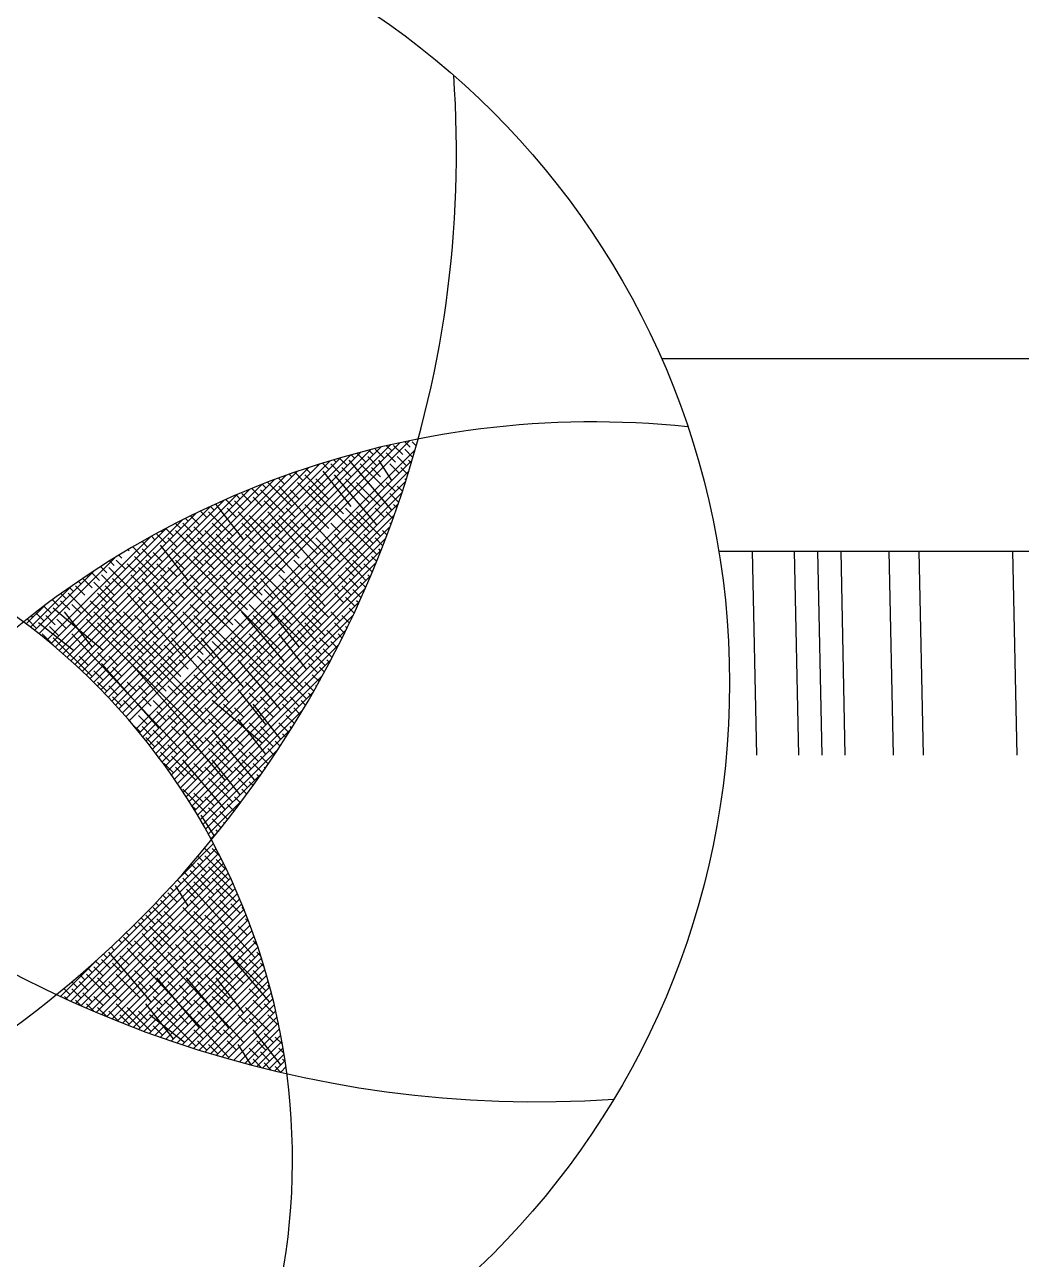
# Model space of a CAD drawing. Header units: inches. Extents: x 8.3 to 50.8, y 10.9 to 35.7.
# Drawn here: x 25.2786 to 25.6437, y 27.8294 to 28.282 of the extents above; entities that cross this region are included whole.
import ezdxf

# ---------------------------------------------------------------- set-up
doc = ezdxf.new("R2010")
doc.units = ezdxf.units.IN
doc.header["$MEASUREMENT"] = 0
for name, color, linetype in [('02', 2, 'Continuous'), ('1', 1, 'Continuous'), ('8', 8, 'Continuous')]:
    doc.layers.add(name, color=color, linetype=linetype)

msp = doc.modelspace()

# ---------------------------------------------------------------- hatches: boundary and pattern name
at = {"layer": '8'}
h = msp.add_hatch(dxfattribs=at)
h.set_pattern_fill('AR-CONC', color=256, scale=0.0345000000000164, style=0)
h.set_pattern_definition([(130, (395.8990159691229, -10.88886848047214), (-0.2474547629973774, -0.0216494865690056), [0.0258750000000123, -0.2846250000001351]), (184.9999999999999, (395.8990159691229, -10.88886848047214), (0.0478692100965077, 0.2595062861266272), [0.0207000000000098, -0.2277000000001081]), (79.5486, (395.8783947394613, -10.89067260278053), (-0.1995857366914322, 0.2378566420111418), [0.02199036555001034, -0.2418940286401141]), (133.8158, (395.8990159691229, -10.819868480469), (-0.368198161776022, -0.0571040599435383), [0.0388125000000184, -0.4269375000002026]), (83.3644, (395.8683327920652, -10.82462717138942), (-0.3224586334144557, 0.3360706654608119), [0.03298554936001546, -0.3628409850001706]), (188.8157999999999, (395.8990159691229, -10.819868480469), (-0.3224583710712544, 0.3360709173193964), [0.0310500000000147, -0.3415500000001614]), (159, (395.8645159690558, -10.83711848047342), (-0.205932932980967, -0.1389035172796078), [0.0258750000000123, -0.2846250000001351]), (214, (395.8645159690558, -10.83711848047342), (-0.08394378951298552, 0.250176765541283), [0.02070000000000974, -0.2277000000001074]), (108.5485999999999, (395.8473548986867, -10.84869378454705), (-0.2898768068607516, 0.1112730213649864), [0.0219903655500104, -0.2418940286401145]), (142.5, (395.8990159691229, -10.88886848047214), (-0.0041951500844673, 0.1148483795718569), [0, -0.2249400000001067, 0, -0.2311500000001097, 0, -0.2285625000001085]), (172.5, (395.8990159691229, -10.88886848047214), (-0.0907589904175844, 0.1360720405994788), [0, -0.1317900000000625, 0, -0.2197650000001043, 0, -0.0871125000000414]), (212.5, (395.975950969142, -10.88886848047214), (-0.1841687404795685, -0.0077814307483647), [0, -0.0862500000000408, 0, -0.2691000000001271, 0, -0.3570750000001688]), (222.4999999999999, (396.0104509689763, -10.88886848047214), (-0.2011992284232187, 0.03453621890466601), [0, -0.1121250000000532, 0, -0.1787100000000848, 0, -0.2535750000001204])])
h.paths.add_polyline_path([(26.47329044574045, 31.19279100297472, 0.4142135623730942), (26.38158809299686, 31.28449335571831), (25.99823858285428, 31.28449335571831, 0.4142135623730942), (25.90653623011068, 31.19279100297472), (25.90653623011068, 30.80505239798849, 0.4142135623730942), (25.99823858285428, 30.71335004525945), (26.38158809299686, 30.71335004525945, 0.4142135623730951), (26.47329044574045, 30.80505239798849)])
h.paths.add_polyline_path([(25.57109791272425, 30.38403134185982, 0.4142135623730942), (25.47939555998065, 30.47573369458887), (25.09165695495077, 30.47573369458887, 0.4142135623730942), (24.99995460220718, 30.38403134185982), (24.99995460220718, 30.00068183184821, 0.4142135623730943), (25.09165695495077, 29.90897947911917), (25.47939555998065, 29.90897947911917, 0.4142135623730951), (25.57109791272425, 30.00068183184821)])
h.paths.add_polyline_path([(25.47939555998065, 29.27006362912407, 0.4142135623730955), (25.57109791272425, 29.36176598185311), (25.57109791272425, 29.74511549185017, 0.4142135623730951), (25.47939555998065, 29.83681784459377), (25.09165695495077, 29.83681784459377, 0.4142135623730951), (24.99995460220718, 29.74511549185017), (24.99995460220718, 29.36176598185311, 0.4142135623730951), (25.09165695495077, 29.27006362912407)])
h.paths.add_polyline_path([(25.47939555998065, 28.63114777911441, 0.4142135623730946), (25.57109791272425, 28.72285013185801), (25.57109791272425, 29.10619964185507, 0.4142135623730951), (25.47939555998065, 29.19790199458411), (25.09165695495077, 29.19790199458411, 0.4142135623730951), (24.99995460220718, 29.10619964185507), (24.99995460220718, 28.72285013185801, 0.4142135623730951), (25.09165695495077, 28.63114777911441)])
h.paths.add_polyline_path([(26.38158809299686, 27.75821929797284, 0.4142135623730951), (26.47329044574045, 27.84992165070189), (26.47329044574045, 28.23766025568811, 0.4142135623730951), (26.38158809299686, 28.32936260843171), (25.99823858285428, 28.32936260843171, 0.4142135623730951), (25.90653623011068, 28.23766025568811), (25.90653623011068, 27.84992165070189, 0.4142135623730951), (25.99823858285428, 27.75821929797284)])

# ---------------------------------------------------------------- linework, layer by layer
at = {"layer": '02'}
for p, q in [((25.51186896161281, 28.15960689559624), (25.7173274517908, 28.15960689559624)), ((25.5328450344886, 28.08895978638365), (25.7173274517908, 28.08895978638365)), ((25.54506647306599, 28.08895978638365), (25.54663389315002, 28.01424475134745)), ((25.56053411028453, 28.08895978638365), (25.56210153036856, 28.01424475134745)), ((25.56903429933929, 28.08895978638365), (25.57060171942332, 28.01424475134745)), ((25.57753448839404, 28.08895978638365), (25.57910190847807, 28.01424475134745)), ((25.59522080816433, 28.08895978638365), (25.59678822824836, 28.01424475134745)), ((25.60614962269657, 28.08895978638365), (25.6077170427806, 28.01424475134745)), ((25.64047492876754, 28.08895978638365), (25.64204234885157, 28.01424475134745))]:
    msp.add_line(p, q, dxfattribs=at)
msp.add_circle((25.24092600307532, 28.04072270969964), 0.2958775700319603, dxfattribs=at)
for centre, radius, start, end in [((25.46691454224393, 28.30381772761511), 0.4166318977609584, 184.8951324300817, 273.7822372589723), ((25.03912074653537, 28.23483265118311), 0.3976442365522538, 268.1048784814197, 4.122131417556199), ((25.48710583685071, 27.80199908734112), 0.3343748920712759, 84.09326782788305, 187.6686323888635), ((25.13023462983885, 27.86597911864855), 0.2464105568882871, 336.6565440520151, 138.639006549576)]:
    msp.add_arc(centre, radius, start, end, dxfattribs=at)
at = {"layer": '1'}
for p, q in [((25.41605441108451, 28.12873791770589), (25.31562175437913, 28.02830526121879)), ((25.41949418163032, 28.12946699790818), (25.3168819015763, 28.02685471801423)), ((25.41574997081526, 28.12843347746575), (25.41555461472937, 28.12862883339157)), ((25.41981600643241, 28.12707813227944), (25.41778474230424, 28.12910939630574)), ((25.4220271459698, 28.12757768307101), (25.42049367888004, 28.1291111500589)), ((25.42252669668861, 28.12978882266661), (25.42228473652259, 28.13003078294905)), ((25.39806319283426, 28.12430015146428), (25.30916210984916, 28.03539906853739)), ((25.40177692565241, 28.12530319386615), (25.31047518480674, 28.03400145309324)), ((25.4054296689491, 28.12624524692119), (25.31177769740217, 28.03259327524329)), ((25.40902482624271, 28.12712971362389), (25.31306963785656, 28.03117452533961)), ((25.41256547508866, 28.12795967214088), (25.31435099476122, 28.02974519182798)), ((25.42163460677595, 28.12618604232311), (25.31937028653093, 28.02392172200534)), ((25.39948582857952, 28.12301209670595), (25.39816865580261, 28.12432926932279)), ((25.40355186396383, 28.12165675151964), (25.40029908273474, 28.12490953285059)), ((25.40626255445287, 28.12436744189226), (25.40459591033042, 28.12603408605837)), ((25.41032859007002, 28.12301209670595), (25.40694022690051, 28.12640045968628)), ((25.40897324470908, 28.12707813227944), (25.40894164982357, 28.12710972733957)), ((25.41439462545433, 28.12165675151964), (25.41100626251765, 28.12504511449997)), ((25.41303928032622, 28.12572278709312), (25.41113323344954, 28.12762883401346)), ((25.41710531594337, 28.12436744189226), (25.41371695300669, 28.12775580487259)), ((25.42082125273638, 28.12336219554463), (25.41778298862383, 28.12640045968628)), ((25.38251579645195, 28.11959551651425), (25.30380431096174, 28.04088403102405)), ((25.38651602015936, 28.12088505000911), (25.30515957785875, 28.03952860759209)), ((25.39043720997044, 28.12209554928749), (25.30650430148572, 28.0381626409774)), ((25.39428469235182, 28.12323234142723), (25.30783848021284, 28.03678612924459)), ((25.4205304460983, 28.1223711912874), (25.32059848307737, 28.02243922831012)), ((25.38322168611095, 28.11759071594615), (25.38153992173367, 28.11927248041074)), ((25.38593237659999, 28.12030140633333), (25.38562967767113, 28.1206041053204)), ((25.38999841221713, 28.11894606113246), (25.38769112456695, 28.12125334866623)), ((25.39406444760144, 28.11759071594615), (25.39067608466477, 28.12097907892648)), ((25.39270910247334, 28.12165675151964), (25.39184771966294, 28.12251813435914)), ((25.39677513809048, 28.12030140633333), (25.39394310302206, 28.12313344145996)), ((25.39813048321859, 28.11623537075984), (25.39474212028191, 28.11962373372562)), ((25.41303928032622, 28.10403726403938), (25.39745281077095, 28.12233442411279)), ((25.41032859007002, 28.11216933518635), (25.40151884615526, 28.12097907892648)), ((25.40761789958098, 28.12030140633333), (25.4042295366443, 28.12368976929911)), ((25.40897324470908, 28.11623537075984), (25.40558488177241, 28.11962373372562)), ((25.41303928032622, 28.11488002555897), (25.40829557226144, 28.12233442411279)), ((25.41574997081526, 28.11759071594615), (25.41236160787859, 28.12097907892648)), ((25.41846066107147, 28.12030140633333), (25.4150722981348, 28.12368976929911)), ((25.41893997508206, 28.11711140200832), (25.4164276432629, 28.11962373372562)), ((25.42020373208553, 28.1212690257792), (25.41913833375194, 28.12233442411279)), ((25.36997601389059, 28.11518780514352), (25.29967524133728, 28.04488703267752)), ((25.37425321549282, 28.11675431646044), (25.30106214549497, 28.04356324641894)), ((25.37843049549603, 28.11822090593095), (25.3024385007947, 28.04222891125873)), ((25.4193665350239, 28.11849658992769), (25.32181598524668, 28.02094604017957)), ((25.36966823436425, 28.11488002557353), (25.36952827148244, 28.11501998841167)), ((25.37373426974856, 28.11352468037266), (25.3715039507869, 28.11575499939254)), ((25.3764449602376, 28.11623537075984), (25.37548654036701, 28.11719379070318)), ((25.38051099585474, 28.11488002557353), (25.37749363714003, 28.1178973843319)), ((25.38999841221713, 28.10810329961286), (25.38118866830238, 28.11691304335299)), ((25.3886430668562, 28.11216933518635), (25.38525470391952, 28.11555769816668)), ((25.39813048321859, 28.10539260924024), (25.38796539440856, 28.11826838853931)), ((25.40761789958098, 28.09861588327958), (25.3920314300257, 28.11691304335299)), ((25.40490720932477, 28.10674795442655), (25.39609746541002, 28.11555769816668)), ((25.41829390520335, 28.1150467814562), (25.41778298862383, 28.11555769816668)), ((25.36108338226669, 28.11171655427943), (25.29686976153508, 28.04750293363513)), ((25.36558967082866, 28.11351215257064), (25.29827778273367, 28.04620026430102)), ((25.4181393834214, 28.11455874774883), (25.32302276766033, 28.01944213206052)), ((25.41684512443945, 28.11055379846702), (25.32421880237863, 28.01792747631889)), ((25.36153616312996, 28.10674795442655), (25.35814780019329, 28.11013631740688)), ((25.36018081800186, 28.11081399000004), (25.35980252152414, 28.11119228636134)), ((25.364246853619, 28.10945864479918), (25.361727596718, 28.11197790161286)), ((25.37373426974856, 28.10268191885307), (25.36492452606664, 28.1114916625932)), ((25.36695754387521, 28.11216933518635), (25.3656076958786, 28.11351918321206)), ((25.3764449602376, 28.10539260924024), (25.36763521655568, 28.11420235296582)), ((25.40355186396383, 28.07828570542669), (25.37170125217282, 28.11284700777951)), ((25.37915565049381, 28.10810329961286), (25.37576728755713, 28.1114916625932)), ((25.38728772172809, 28.10539260924024), (25.37847797804617, 28.11420235296582)), ((25.40761789958098, 28.08777312175998), (25.38254401366331, 28.11284700777951)), ((25.40897324470908, 28.10539260924024), (25.40016350102716, 28.11420235296582)), ((25.41439462545433, 28.11081399000004), (25.41100626251765, 28.11420235296582)), ((25.41561686689139, 28.1068810581758), (25.41236160787859, 28.11013631740688)), ((25.416973784092, 28.11094552177865), (25.4150722981348, 28.11284700777951)), ((25.35165720385604, 28.10771175675954), (25.29402199223743, 28.05007654512637)), ((25.3564443464774, 28.10978820883365), (25.29545116866112, 28.04879503109014)), ((25.41547945676476, 28.10647744040516), (25.32540405959927, 28.01640204325422)), ((25.35882547264092, 28.09319450251978), (25.3486603838309, 28.1060702818334)), ((25.35069340163947, 28.10674795442655), (25.35032384213165, 28.10711751400713)), ((25.35475943725661, 28.10539260924024), (25.35220026037761, 28.10795178603193)), ((25.35882547264092, 28.10403726403938), (25.35543710970425, 28.10742562701971)), ((25.35747012751282, 28.10810329961286), (25.35598193131492, 28.10959149588352)), ((25.3656021987471, 28.10539260924024), (25.36221383581043, 28.10878097220602)), ((25.36966823436425, 28.10403726403938), (25.36627987119474, 28.10742562701971)), ((25.38999841221713, 28.09726053809327), (25.38118866830238, 28.1060702818334)), ((25.39541979296238, 28.10268191885307), (25.3920314300257, 28.1060702818334)), ((25.41492479526543, 28.10486243960376), (25.41371695300669, 28.1060702818334)), ((25.34155934070342, 28.10303527432306), (25.29113183355995, 28.05260776704863)), ((25.34670325530798, 28.10546849845313), (25.29258221899264, 28.05134746225421)), ((25.41403757104755, 28.10232486434442), (25.32657850765728, 28.01486580099781)), ((25.34256133040518, 28.09861588327958), (25.3392630212392, 28.10191419247467)), ((25.34120598527708, 28.10268191885307), (25.34108326839388, 28.10280463569261)), ((25.34527202089422, 28.10132657366675), (25.34291272469901, 28.10368586992017)), ((25.35475943725661, 28.09454984770609), (25.34594969334186, 28.10335959144622)), ((25.34798271115043, 28.10403726403938), (25.34659950108372, 28.10542047420795)), ((25.35611478238472, 28.10132657366675), (25.35272641944804, 28.10471493663253)), ((25.3886430668562, 28.06879828909341), (25.35679245506518, 28.10335959144622)), ((25.36966823436425, 28.09319450251978), (25.36085849044949, 28.10200424625991)), ((25.39406444760144, 28.07421966985321), (25.36763521655568, 28.10335959144622)), ((25.38593237659999, 28.08777312175998), (25.37170125217282, 28.10200424625991)), ((25.3778003053657, 28.10132657366675), (25.37441194242903, 28.10471493663253)), ((25.3886430668562, 28.10132657366675), (25.38525470391952, 28.10471493663253)), ((25.40490720932477, 28.09590519290695), (25.39609746541002, 28.10471493663253)), ((25.40897324470908, 28.09454984770609), (25.40016350102716, 28.10335959144622)), ((25.41032859007002, 28.10132657366675), (25.40694022690051, 28.10471493663253)), ((25.41351378033043, 28.10085207372076), (25.41100626251765, 28.10335959144622)), ((25.33057585520775, 28.09747316952898), (25.28819915348769, 28.05509646789623)), ((25.33619618508138, 28.10038280914641), (25.28967081801139, 28.05385744206187)), ((25.41251406212442, 28.09809066499047), (25.32774211255938, 28.01331871551274)), ((25.33307391404279, 28.09454984770609), (25.33029797113605, 28.09732579062738)), ((25.34256133040518, 28.08777312175998), (25.33375158672326, 28.09658286550011)), ((25.33578460453183, 28.09726053809327), (25.33385696913221, 28.09918817350744)), ((25.33985064014897, 28.09590519290695), (25.3364622772123, 28.09929355587273)), ((25.33849529478804, 28.09997122846589), (25.33745192595863, 28.10101459751358)), ((25.34391667576612, 28.09454984770609), (25.34052831259661, 28.09793821068642)), ((25.35340409189568, 28.08777312175998), (25.34459434821375, 28.09658286550011)), ((25.35069340163947, 28.09590519290695), (25.34730503870279, 28.09929355587273)), ((25.36153616312996, 28.09590519290695), (25.35814780019329, 28.09929355587273)), ((25.36831288900331, 28.09726053809327), (25.36492452606664, 28.1006489010736)), ((25.37237892462046, 28.09590519290695), (25.36899056168378, 28.09929355587273)), ((25.37915565049381, 28.09726053809327), (25.37576728755713, 28.1006489010736)), ((25.38322168611095, 28.09590519290695), (25.37983332317427, 28.09929355587273)), ((25.39406444760144, 28.09590519290695), (25.39067608466477, 28.09929355587273)), ((25.40084117370763, 28.09726053809327), (25.39745281077095, 28.1006489010736)), ((25.41133109572448, 28.09490268715062), (25.40965091738955, 28.09658286550011)), ((25.41279497439147, 28.0988601893453), (25.41236160787859, 28.09929355587273)), ((25.32464766827517, 28.09425567304179), (25.28671681833558, 28.0563248231022)), ((25.32358649791323, 28.0904838121326), (25.32155520468124, 28.09251510517542)), ((25.32629718816944, 28.09319450251978), (25.32502602109791, 28.09446566959132)), ((25.33036322378658, 28.09183915733347), (25.32697486084991, 28.09522752029925)), ((25.32900787865848, 28.09590519290695), (25.32853182986484, 28.09638124156963)), ((25.41090281912231, 28.09376873163028), (25.328894837984, 28.01176075060839)), ((25.33442925940373, 28.0904838121326), (25.33104089623422, 28.09387217511293)), ((25.34120598527708, 28.09183915733347), (25.3378176223404, 28.09522752029925)), ((25.38322168611095, 28.05253414679946), (25.34188365795755, 28.09387217511293)), ((25.35475943725661, 28.08370708618649), (25.34594969334186, 28.09251682992662)), ((25.35204874676757, 28.09183915733347), (25.3486603838309, 28.09522752029925)), ((25.3778003053657, 28.06879828909341), (25.35272641944804, 28.09387217511293)), ((25.36289150825807, 28.09183915733347), (25.35950314532139, 28.09522752029925)), ((25.37373426974856, 28.09183915733347), (25.37034590681188, 28.09522752029925)), ((25.38999841221713, 28.08641777657367), (25.38118866830238, 28.09522752029925)), ((25.39406444760144, 28.0850624313728), (25.38525470391952, 28.09387217511293)), ((25.39541979296238, 28.09183915733347), (25.3920314300257, 28.09522752029925)), ((25.40490720932477, 28.0850624313728), (25.39609746541002, 28.09387217511293)), ((25.40626255445287, 28.09183915733347), (25.4028741915162, 28.09522752029925)), ((25.40983261795819, 28.09097978424442), (25.40694022690051, 28.09387217511293)), ((25.31680977180705, 28.08912846694629), (25.31641383351863, 28.08952440522016)), ((25.32087580742419, 28.08777312175998), (25.31811903206737, 28.09052989714591)), ((25.32494184304134, 28.08641777657367), (25.32155348010466, 28.08980613953945)), ((25.32900787865848, 28.0850624313728), (25.32561951548897, 28.08845079435314)), ((25.33849529478804, 28.07828570542669), (25.32833020597801, 28.09116148474031)), ((25.40919688925252, 28.08935211144608), (25.33003664574691, 28.01019186782405)), ((25.33578460453183, 28.08641777657367), (25.33239624159516, 28.08980613953945)), ((25.37237892462046, 28.05253414679946), (25.3364622772123, 28.08845079435314)), ((25.34662736602233, 28.08641777657367), (25.34323900308565, 28.08980613953945)), ((25.35747012751282, 28.08641777657367), (25.35408176457614, 28.08980613953945)), ((25.364246853619, 28.08777312175998), (25.36085849044949, 28.09116148474031)), ((25.36831288900331, 28.08641777657367), (25.36492452606664, 28.08980613953945)), ((25.37508961510949, 28.08777312175998), (25.37170125217282, 28.09116148474031)), ((25.37915565049381, 28.08641777657367), (25.37576728755713, 28.08980613953945)), ((25.40084117370763, 28.08641777657367), (25.39745281077095, 28.08980613953945)), ((25.40907055720792, 28.08903115449111), (25.40829557226144, 28.08980613953945)), ((25.31155353341357, 28.08658291883812), (25.28372004021995, 28.05874942577547)), ((25.3086777008056, 28.08099639579932), (25.30636067478091, 28.08331342180945)), ((25.31816511693516, 28.07421966985321), (25.30935537325323, 28.08302941359334)), ((25.3113883910618, 28.08370708618649), (25.30967805720039, 28.08541742016432)), ((25.31545442667895, 28.08235174100018), (25.31206606374227, 28.08574010396596)), ((25.31409908155084, 28.08641777657367), (25.313029016127, 28.08748784180834)), ((25.31952046229609, 28.08099639579932), (25.31613209935941, 28.08438475877965)), ((25.32765253329755, 28.07828570542669), (25.31884278961562, 28.08709544916682)), ((25.32358649791323, 28.07964105061301), (25.32019813474373, 28.08302941359334)), ((25.32629718816944, 28.08235174100018), (25.32290882523277, 28.08574010396596)), ((25.33036322378658, 28.08099639579932), (25.32697486084991, 28.08438475877965)), ((25.33442925940373, 28.07964105061301), (25.33104089623422, 28.08302941359334)), ((25.40738830481761, 28.08483283663854), (25.33116749463708, 28.00861202644346)), ((25.33713994965994, 28.08235174100018), (25.33375158672326, 28.08574010396596)), ((25.34391667576612, 28.08370708618649), (25.34052831259661, 28.08709544916682)), ((25.34798271115043, 28.08235174100018), (25.34459434821375, 28.08574010396596)), ((25.35882547264092, 28.08235174100018), (25.35543710970425, 28.08574010396596)), ((25.36289150825807, 28.08099639579932), (25.35950314532139, 28.08438475877965)), ((25.36966823436425, 28.08235174100018), (25.36627987119474, 28.08574010396596)), ((25.37373426974856, 28.08099639579932), (25.37034590681188, 28.08438475877965)), ((25.38051099585474, 28.08235174100018), (25.37712263291807, 28.08574010396596)), ((25.38999841221713, 28.07557501503952), (25.38118866830238, 28.08438475877965)), ((25.39135375734524, 28.08235174100018), (25.38796539440856, 28.08574010396596)), ((25.39948582857952, 28.07964105061301), (25.39609746541002, 28.08302941359334)), ((25.40219651883573, 28.08235174100018), (25.39880815589905, 28.08574010396596)), ((25.40593819133111, 28.08132075889198), (25.4028741915162, 28.08438475877965)), ((25.40752108627104, 28.0851592447555), (25.40558488177241, 28.08709544916682)), ((25.30412298835919, 28.08186306430188), (25.28220554417104, 28.05994562014284)), ((25.30325631982752, 28.07557501503952), (25.29986795689084, 28.07896337801985)), ((25.30190097469941, 28.07964105061301), (25.30144698497944, 28.08009504042029)), ((25.30596701031656, 28.07828570542669), (25.30307660507143, 28.08117611056996)), ((25.3100330459337, 28.07693036024038), (25.30664468299702, 28.08031872320616)), ((25.31409908155084, 28.07557501503952), (25.31071071838134, 28.07896337801985)), ((25.32087580742419, 28.07693036024038), (25.31748744448752, 28.08031872320616)), ((25.34798271115043, 28.04982345642684), (25.32155348010466, 28.07896337801985)), ((25.33171856891469, 28.07693036024038), (25.32833020597801, 28.08031872320616)), ((25.40546786155657, 28.08020170304853), (25.33228734204651, 28.00702118345116)), ((25.34256133040518, 28.07693036024038), (25.33917296746851, 28.08031872320616)), ((25.34933805651136, 28.07828570542669), (25.34594969334186, 28.08167406840703)), ((25.35340409189568, 28.07693036024038), (25.350015728959, 28.08031872320616)), ((25.36018081800186, 28.07828570542669), (25.35679245506518, 28.08167406840703)), ((25.364246853619, 28.07693036024038), (25.36085849044949, 28.08031872320616)), ((25.38593237659999, 28.05524483718663), (25.36492452606664, 28.07896337801985)), ((25.37508961510949, 28.07693036024038), (25.37170125217282, 28.08031872320616)), ((25.37915565049381, 28.07557501503952), (25.37576728755713, 28.07896337801985)), ((25.38593237659999, 28.07693036024038), (25.38254401366331, 28.08031872320616)), ((25.39677513809048, 28.07693036024038), (25.39338677515381, 28.08031872320616)), ((25.40084117370763, 28.07557501503952), (25.39745281077095, 28.07896337801985)), ((25.4051343458622, 28.07941391387185), (25.4042295366443, 28.08031872320616)), ((25.29576780879044, 28.07621857504755), (25.28068027132296, 28.06113103762372)), ((25.29647959395417, 28.07421966985321), (25.29501059557416, 28.07568866824776)), ((25.30054562957131, 28.0728643246669), (25.29715726663463, 28.07625268763267)), ((25.29919028444321, 28.07693036024038), (25.29821242693917, 28.0779082175698)), ((25.31274373618991, 28.06879828909341), (25.30393399250799, 28.07760803283354)), ((25.3113883910618, 28.0728643246669), (25.30800002812513, 28.07625268763267)), ((25.3222311525523, 28.0728643246669), (25.31884278961562, 28.07625268763267)), ((25.32900787865848, 28.07421966985321), (25.32561951548897, 28.07760803283354)), ((25.33307391404279, 28.0728643246669), (25.32968555110612, 28.07625268763267)), ((25.40342483133183, 28.07544798239296), (25.33339614234038, 28.00541929345972)), ((25.33713994965994, 28.07150897946603), (25.33375158672326, 28.07489734244636)), ((25.36153616312996, 28.05253414679946), (25.3364622772123, 28.07760803283354)), ((25.34391667576612, 28.0728643246669), (25.34052831259661, 28.07625268763267)), ((25.34798271115043, 28.07150897946603), (25.34459434821375, 28.07489734244636)), ((25.35475943725661, 28.0728643246669), (25.3513710740871, 28.07625268763267)), ((25.35882547264092, 28.07150897946603), (25.35543710970425, 28.07489734244636)), ((25.3656021987471, 28.0728643246669), (25.36221383581043, 28.07625268763267)), ((25.36966823436425, 28.07150897946603), (25.36627987119474, 28.07489734244636)), ((25.3764449602376, 28.0728643246669), (25.37305659730092, 28.07625268763267)), ((25.38728772172809, 28.0728643246669), (25.38389935879142, 28.07625268763267)), ((25.39813048321859, 28.0728643246669), (25.39474212028191, 28.07625268763267)), ((25.40183751680062, 28.07186798161756), (25.39880815589905, 28.07489734244636)), ((25.40350212062814, 28.07562475846252), (25.40151884615526, 28.07760803283354)), ((25.29105821320892, 28.06879828909341), (25.28870430075668, 28.0711522015602)), ((25.29512424882606, 28.0674429439071), (25.29173588588939, 28.07083130687288)), ((25.29376890369796, 28.07150897946603), (25.29184128389799, 28.07343659912048)), ((25.30325631982752, 28.06473225351992), (25.2944465761456, 28.07354199726005)), ((25.29919028444321, 28.06608759870623), (25.29580192150653, 28.06947596168656)), ((25.30596701031656, 28.0674429439071), (25.30257864737988, 28.07083130687288)), ((25.3086777008056, 28.07015363427972), (25.30528933763609, 28.07354199726005)), ((25.3100330459337, 28.06608759870623), (25.30664468299702, 28.06947596168656)), ((25.33713994965994, 28.04982345642684), (25.31613209935941, 28.07354199726005)), ((25.32358649791323, 28.06879828909341), (25.32019813474373, 28.07218665207374)), ((25.32765253329755, 28.0674429439071), (25.32426417036087, 28.07083130687288)), ((25.33442925940373, 28.06879828909341), (25.33104089623422, 28.07218665207374)), ((25.40124658121832, 28.07055904189228), (25.33449384802126, 28.00380630870977)), ((25.34256133040518, 28.06608759870623), (25.33917296746851, 28.06947596168656)), ((25.34933805651136, 28.0674429439071), (25.34594969334186, 28.07083130687288)), ((25.35340409189568, 28.06608759870623), (25.350015728959, 28.06947596168656)), ((25.36018081800186, 28.0674429439071), (25.35679245506518, 28.07083130687288)), ((25.36966823436425, 28.06066621794643), (25.36085849044949, 28.06947596168656)), ((25.37102357949235, 28.0674429439071), (25.36763521655568, 28.07083130687288)), ((25.38999841221713, 28.06473225351992), (25.38118866830238, 28.07354199726005)), ((25.38593237659999, 28.06608759870623), (25.38254401366331, 28.06947596168656)), ((25.39541979296238, 28.07015363427972), (25.3920314300257, 28.07354199726005)), ((25.39948582857952, 28.06879828909341), (25.39609746541002, 28.07218665207374)), ((25.40099319372431, 28.07000161411752), (25.40016350102716, 28.07083130687288)), ((25.28590357232944, 28.06906502895917), (25.2791441897779, 28.06230564639309)), ((25.28157079684653, 28.06473225351992), (25.28100215642818, 28.06530089393827)), ((25.28563683246367, 28.06337690833361), (25.28252662787319, 28.06648711292409)), ((25.28834752295271, 28.06608759870623), (25.28559946943179, 28.06883565212529)), ((25.28970286808082, 28.06202156313275), (25.28631450514414, 28.06540992611308)), ((25.30732235544466, 28.05253414679946), (25.28902519540035, 28.06812061650025)), ((25.30325631982752, 28.05388949200032), (25.29309123101749, 28.06676527129939)), ((25.31274373618991, 28.05795552757381), (25.30393399250799, 28.06676527129939)), ((25.3113883910618, 28.06202156313275), (25.30800002812513, 28.06540992611308)), ((25.31409908155084, 28.06473225351992), (25.31071071838134, 28.06812061650025)), ((25.31816511693516, 28.06337690833361), (25.31477675399848, 28.06676527129939)), ((25.3222311525523, 28.06202156313275), (25.31884278961562, 28.06540992611308)), ((25.32900787865848, 28.06337690833361), (25.32561951548897, 28.06676527129939)), ((25.33307391404279, 28.06202156313275), (25.32968555110612, 28.06540992611308)), ((25.39891806197458, 28.06551983229046), (25.33558040879772, 28.00218217898264)), ((25.34527202089422, 28.05795552757381), (25.3364622772123, 28.06676527129939)), ((25.34391667576612, 28.06202156313275), (25.34052831259661, 28.06540992611308)), ((25.35611478238472, 28.05795552757381), (25.34730503870279, 28.06676527129939)), ((25.35475943725661, 28.06202156313275), (25.3513710740871, 28.06540992611308)), ((25.37373426974856, 28.04846811124052), (25.35814780019329, 28.06676527129939)), ((25.3656021987471, 28.06202156313275), (25.36221383581043, 28.06540992611308)), ((25.37915565049381, 28.05388949200032), (25.36899056168378, 28.06676527129939)), ((25.3764449602376, 28.06202156313275), (25.37305659730092, 28.06540992611308)), ((25.3886430668562, 28.05795552757381), (25.37983332317427, 28.06676527129939)), ((25.38728772172809, 28.06202156313275), (25.38389935879142, 28.06540992611308)), ((25.39406444760144, 28.06337690833361), (25.39067608466477, 28.06676527129939)), ((25.39753683492646, 28.06261521154129), (25.39474212028191, 28.06540992611308)), ((25.39928073854291, 28.06629268856823), (25.39745281077095, 28.06812061650025)), ((25.28292614197463, 28.06066621794643), (25.27953777903796, 28.06405458092676)), ((25.29647959395417, 28.05253414679946), (25.2836038146551, 28.06269923574045)), ((25.29105821320892, 28.05795552757381), (25.28766985027224, 28.06134389053959)), ((25.29376890369796, 28.06066621794643), (25.29038054052845, 28.06405458092676)), ((25.34256133040518, 28.02271655261329), (25.30122330225178, 28.06405458092676)), ((25.3086777008056, 28.05931087276012), (25.30528933763609, 28.06269923574045)), ((25.32629718816944, 28.04982345642684), (25.31206606374227, 28.06405458092676)), ((25.32358649791323, 28.05795552757381), (25.32019813474373, 28.06134389053959)), ((25.33442925940373, 28.05795552757381), (25.33104089623422, 28.06134389053959)), ((25.35882547264092, 28.04982345642684), (25.34459434821375, 28.06405458092676)), ((25.35882547264092, 28.06066621794643), (25.35543710970425, 28.06405458092676)), ((25.38457703147188, 28.05931087276012), (25.38118866830238, 28.06269923574045)), ((25.39541979296238, 28.05931087276012), (25.3920314300257, 28.06269923574045)), ((25.39665319746465, 28.06078815855771), (25.39609746541002, 28.06134389053959)), ((25.28834752295271, 28.05524483718663), (25.28495915978321, 28.05863320016697)), ((25.30325631982752, 28.04304673048073), (25.28902519540035, 28.0572778549661)), ((25.33849529478804, 28.01322913628), (25.29580192150653, 28.05863320016697)), ((25.31409908155084, 28.05388949200032), (25.31071071838134, 28.0572778549661)), ((25.31680977180705, 28.05660018237295), (25.31342140887038, 28.05998854535328)), ((25.31816511693516, 28.05253414679946), (25.31477675399848, 28.05592250977979)), ((25.33578460453183, 28.04304673048073), (25.32155348010466, 28.0572778549661)), ((25.32765253329755, 28.05660018237295), (25.32426417036087, 28.05998854535328)), ((25.32900787865848, 28.05253414679946), (25.32561951548897, 28.05592250977979)), ((25.35340409189568, 28.03355931414744), (25.33239624159516, 28.0572778549661)), ((25.33985064014897, 28.05253414679946), (25.3364622772123, 28.05592250977979)), ((25.39642110372998, 28.06031218367325), (25.3366557718172, 28.00054685158584)), ((25.35882547264092, 28.03898069490724), (25.34323900308565, 28.0572778549661)), ((25.35475943725661, 28.05117880161315), (25.34594969334186, 28.05998854535328)), ((25.35069340163947, 28.05253414679946), (25.34730503870279, 28.05592250977979)), ((25.36831288900331, 28.04304673048073), (25.35408176457614, 28.0572778549661)), ((25.36966823436425, 28.04982345642684), (25.36085849044949, 28.05863320016697)), ((25.38186634098285, 28.04575742085335), (25.37170125217282, 28.05863320016697)), ((25.38186634098285, 28.05660018237295), (25.37847797804617, 28.05998854535328)), ((25.38999841221713, 28.05388949200032), (25.38661004904763, 28.0572778549661)), ((25.39270910247334, 28.05660018237295), (25.38932073953666, 28.05998854535328)), ((25.39304169778817, 28.05355689672915), (25.39067608466477, 28.05592250977979)), ((25.39486275822029, 28.05715721694041), (25.39338677515381, 28.05863320016697)), ((25.3086777008056, 28.04846811124052), (25.30528933763609, 28.0518564742063)), ((25.32494184304134, 28.04304673048073), (25.31613209935941, 28.0518564742063)), ((25.3222311525523, 28.05117880161315), (25.31884278961562, 28.05456716459348)), ((25.33307391404279, 28.05117880161315), (25.32968555110612, 28.05456716459348)), ((25.39373342319497, 28.05491381266374), (25.33771988166601, 27.9989002712221)), ((25.34391667576612, 28.05117880161315), (25.34052831259661, 28.05456716459348)), ((25.3656021987471, 28.05117880161315), (25.36221383581043, 28.05456716459348)), ((25.38457703147188, 28.04846811124052), (25.38118866830238, 28.0518564742063)), ((25.38728772172809, 28.05117880161315), (25.38389935879142, 28.05456716459348)), ((25.39119032024511, 28.04998689348331), (25.38796539440856, 28.05321181940717)), ((25.39211978017457, 28.05176812394102), (25.3920314300257, 28.0518564742063)), ((25.30190097469941, 28.04711276603966), (25.29851261176274, 28.05050112901999)), ((25.32765253329755, 28.02407189781415), (25.30664468299702, 28.04779043863282)), ((25.31274373618991, 28.04711276603966), (25.30935537325323, 28.05050112901999)), ((25.33849529478804, 28.02407189781415), (25.31748744448752, 28.04779043863282)), ((25.32358649791323, 28.04711276603966), (25.32019813474373, 28.05050112901999)), ((25.33849529478804, 28.03491465933375), (25.32426417036087, 28.04914578383368)), ((25.34256133040518, 28.03355931414744), (25.32833020597801, 28.04779043863282)), ((25.33442925940373, 28.04711276603966), (25.33104089623422, 28.05050112901999)), ((25.33849529478804, 28.04575742085335), (25.33510693185136, 28.04914578383368)), ((25.39082718243927, 28.04929688160819), (25.33877268106782, 27.9972423800621)), ((25.34527202089422, 28.04711276603966), (25.34188365795755, 28.05050112901999)), ((25.35475943725661, 28.04033604009355), (25.34594969334186, 28.04914578383368)), ((25.37237892462046, 28.03084862376026), (25.35679245506518, 28.04914578383368)), ((25.36966823436425, 28.03898069490724), (25.36085849044949, 28.04779043863282)), ((25.36695754387521, 28.04711276603966), (25.36356918093853, 28.05050112901999)), ((25.38186634098285, 28.03491465933375), (25.36763521655568, 28.04914578383368)), ((25.38051099585474, 28.03898069490724), (25.37170125217282, 28.04779043863282)), ((25.38593237659999, 28.04440207566704), (25.38254401366331, 28.04779043863282)), ((25.3886430668562, 28.04711276603966), (25.38525470391952, 28.05050112901999)), ((25.39025335385569, 28.04821316948555), (25.38932073953666, 28.04914578383368)), ((25.30732235544466, 28.04169138527986), (25.30393399250799, 28.04507974826019)), ((25.31409908155084, 28.04304673048073), (25.31071071838134, 28.0464350934465)), ((25.32900787865848, 28.04169138527986), (25.32561951548897, 28.04507974826019)), ((25.38766682589532, 28.04342583470616), (25.33981410878815, 27.99557311754079)), ((25.34391667576612, 28.04033604009355), (25.34052831259661, 28.04372440307388)), ((25.35069340163947, 28.04169138527986), (25.34730503870279, 28.04507974826019)), ((25.37915565049381, 28.04304673046617), (25.37576728755713, 28.0464350934465)), ((25.38643111101457, 28.04119265093804), (25.38389935879142, 28.04372440307388)), ((25.3883570406969, 28.04468810179723), (25.38661004904763, 28.0464350934465)), ((25.3086777008056, 28.03762534970637), (25.30528933763609, 28.04101371268671)), ((25.31274373618991, 28.03627000452006), (25.30935537325323, 28.03965836750039)), ((25.31952046229609, 28.03762534970637), (25.31613209935941, 28.04101371268671)), ((25.32358649791323, 28.03627000452006), (25.32019813474373, 28.03965836750039)), ((25.33036322378658, 28.03762534970637), (25.32697486084991, 28.04101371268671)), ((25.33442925940373, 28.03627000452006), (25.33104089623422, 28.03965836750039)), ((25.34120598527708, 28.03762534970637), (25.3378176223404, 28.04101371268671)), ((25.34527202089422, 28.03627000452006), (25.34188365795755, 28.03965836750039)), ((25.34933805651136, 28.03491465933375), (25.34594969334186, 28.03830302231408)), ((25.35204874676757, 28.03762534970637), (25.3486603838309, 28.04101371268671)), ((25.36695754387521, 28.02542724300046), (25.35679245506518, 28.03830302231408)), ((25.36289150825807, 28.03762534970637), (25.35950314532139, 28.04101371268671)), ((25.37373426974856, 28.03762534970637), (25.37034590681188, 28.04101371268671)), ((25.38447582115524, 28.03772655981929), (25.38118866830238, 28.04101371268671)), ((25.38545712036186, 28.0394559509853), (25.38525470391952, 28.03965836750039)), ((25.31409908155084, 28.03220396894658), (25.31071071838134, 28.03559233192691)), ((25.31816511693516, 28.03084862376026), (25.31477675399848, 28.03423698674059)), ((25.32494184304134, 28.03220396894658), (25.32155348010466, 28.03559233192691)), ((25.32900787865848, 28.03084862376026), (25.32561951548897, 28.03423698674059)), ((25.34527202089422, 28.02542724300046), (25.3364622772123, 28.03423698674059)), ((25.3842056919738, 28.03725401031015), (25.34084410196275, 27.99389242041552)), ((25.3656021987471, 28.0186505170398), (25.34730503870279, 28.03423698674059)), ((25.364246853619, 28.03355931414744), (25.36085849044949, 28.03694767711322)), ((25.36831288900331, 28.03220396894658), (25.36492452606664, 28.03559233192691)), ((25.37508961510949, 28.03355931414744), (25.37170125217282, 28.03694767711322)), ((25.37915565049381, 28.03220396894658), (25.37576728755713, 28.03559233192691)), ((25.38148836907104, 28.03258194077107), (25.37983332317427, 28.03423698674059)), ((25.38348724342988, 28.03600444723024), (25.38254401366331, 28.03694767711322)), ((25.32358649791323, 28.02542724300046), (25.32019813474373, 28.0288156059808)), ((25.33036322378658, 28.02678258818678), (25.32697486084991, 28.03017095116711)), ((25.33442925940373, 28.02542724300046), (25.33104089623422, 28.0288156059808)), ((25.34391667576612, 28.02949327857395), (25.34052831259661, 28.03288164153973)), ((25.38038043071621, 28.03071805859263), (25.34186259470054, 27.99220022259151)), ((25.35340409189568, 28.02271655261329), (25.34459434821375, 28.03152629635342)), ((25.35475943725661, 28.02949327857395), (25.3513710740871, 28.03288164153973)), ((25.35882547264092, 28.02813793337309), (25.35543710970425, 28.03152629635342)), ((25.37237892462046, 28.02000586224067), (25.36221383581043, 28.03288164153973)), ((25.36966823436425, 28.02813793337309), (25.36627987119474, 28.03152629635342)), ((25.3764449602376, 28.02949327857395), (25.37305659730092, 28.03288164153973)), ((25.37740452470363, 28.0258230237644), (25.37441194242903, 28.0288156059808)), ((25.37946072452807, 28.02918820475797), (25.37712263291807, 28.03152629635342)), ((25.32087580742419, 28.02271655261329), (25.31774805718207, 28.02584430294273)), ((25.32494184304134, 28.02136120742698), (25.32155348010466, 28.02474957040731)), ((25.33578460453183, 28.02136120742698), (25.33239624159516, 28.02474957040731)), ((25.34933805651136, 28.02407189781415), (25.34594969334186, 28.02746026077993)), ((25.36695754387521, 28.01458448148087), (25.35679245506518, 28.02746026077993)), ((25.36966823436425, 28.01729517185349), (25.36085849044949, 28.02610491559362)), ((25.36831288900331, 28.02136120742698), (25.36492452606664, 28.02474957040731)), ((25.37508961510949, 28.02271655261329), (25.37170125217282, 28.02610491559362)), ((25.37636578105495, 28.02415107708411), (25.37576728755713, 28.02474957040731)), ((25.32629718816944, 28.01729517185349), (25.32290882523277, 28.02068353483382)), ((25.32900787865848, 28.02000586224067), (25.32561951548897, 28.02339422520645)), ((25.35204874676757, 28.00509706514758), (25.3364622772123, 28.02339422520645)), ((25.34391667576612, 28.0186505170398), (25.34052831259661, 28.02203888002013)), ((25.37610118905187, 28.02372812652656), (25.34286951761798, 27.99049645513632)), ((25.34798271115043, 28.01729517185349), (25.34459434821375, 28.02068353483382)), ((25.36289150825807, 28.00509706514758), (25.34730503870279, 28.02339422520645)), ((25.35475943725661, 28.0186505170398), (25.3513710740871, 28.02203888002013)), ((25.35882547264092, 28.01729517185349), (25.35543710970425, 28.02068353483382)), ((25.37426712852076, 28.02082834868388), (25.37305659730092, 28.02203888002013)), ((25.33036322378658, 28.01593982666718), (25.32697486084991, 28.01932818964751)), ((25.33171856891469, 28.01187379109369), (25.32833020597801, 28.01526215407402)), ((25.33442925940373, 28.01458448148087), (25.33104089623422, 28.01797284444665)), ((25.34120598527708, 28.01593982666718), (25.3378176223404, 28.01932818964751)), ((25.37123281857104, 28.0161490656731), (25.34386479900324, 27.98878104616351)), ((25.35475943725661, 28.0078077555202), (25.34594969334186, 28.01661749926033)), ((25.35204874676757, 28.01593982666718), (25.3486603838309, 28.01932818964751)), ((25.35340409189568, 28.01187379109369), (25.350015728959, 28.01526215407402)), ((25.36018081800186, 28.01322913628), (25.35679245506518, 28.01661749926033)), ((25.364246853619, 28.01187379109369), (25.36085849044949, 28.01526215407402)), ((25.36998581047275, 28.01426690518319), (25.36763521655568, 28.01661749926033)), ((25.37214041244344, 28.01753368414693), (25.37034590681188, 28.01932818964751)), ((25.33307391404279, 28.0078077555202), (25.32968555110612, 28.01119611850054)), ((25.34120598527708, 28.00509706514758), (25.33239624159516, 28.01390680887316)), ((25.35204874676757, 27.99425430361343), (25.3364622772123, 28.01255146368685)), ((25.34391667576612, 28.0078077555202), (25.34052831259661, 28.01119611850054)), ((25.35747012751282, 27.99967568437323), (25.34730503870279, 28.01255146368685)), ((25.36153616312996, 28.00916310070652), (25.35814780019329, 28.01255146368685)), ((25.36559361428127, 28.00781633998604), (25.36221383581043, 28.01119611850054)), ((25.36780349164375, 28.01102784338336), (25.36492452606664, 28.01390680887316)), ((25.33713994965994, 28.00645241033389), (25.33375158672326, 28.00984077331422)), ((25.34798271115043, 28.00645241033389), (25.34459434821375, 28.00984077331422)), ((25.36555440140993, 28.00775995813937), (25.34484836388484, 27.98705392074525)), ((25.35882547264092, 28.00645241033389), (25.35543710970425, 28.00984077331422)), ((25.36447838809446, 28.00622087564015), (25.36356918093853, 28.00713008292705)), ((25.36670198826224, 28.0094186564359), (25.36627987119474, 28.00984077331422)), ((25.34527202089422, 27.99289895842712), (25.3364622772123, 28.00170870216725)), ((25.35475943725661, 27.99696499400061), (25.34594969334186, 28.00577473774074)), ((25.35340409189568, 28.00103102957409), (25.350015728959, 28.00441939253987)), ((25.36018081800186, 28.00238637476041), (25.35679245506518, 28.00577473774074)), ((25.35994931053475, 27.99990719182578), (25.35814780019329, 28.00170870216725)), ((25.36222745034949, 28.00305043266899), (25.36085849044949, 28.00441939253987)), ((25.34391667576612, 27.99696499400061), (25.34052831259661, 28.00035335698094)), ((25.34798271115043, 27.99560964881429), (25.34459434821375, 27.99899801178007)), ((25.35865535702661, 27.9981502235435), (25.34582013449737, 27.98531500085419)), ((25.35764409531013, 27.9967910262615), (25.35543710970425, 27.99899801178007)), ((25.34120598527708, 27.99425430361343), (25.33969541358866, 27.99576487530184)), ((25.34933805651136, 27.99154361324081), (25.34594969334186, 27.99493197620659)), ((25.35295290336118, 27.99063945667631), (25.350015728959, 27.99357663102028)), ((25.35531192295358, 27.99370181777094), (25.35272641944804, 27.99628732140745)), ((25.34798271115043, 27.98476688728014), (25.34323900308565, 27.99222128583396)), ((25.35056713781425, 27.9876038415362), (25.34730503870279, 27.99086594064765)), ((25.35176335786574, 27.98911831187188), (25.3513710740871, 27.98951059544679)), ((25.35413576265902, 27.9921672878384), (25.35408176457614, 27.99222128583396)), ((25.3495752224616, 27.9863593984749), (25.34678002911725, 27.98356420523241)), ((25.34936425461539, 27.98609603426057), (25.3486603838309, 27.98679990507416)), ((25.34866384998069, 27.98002664530695), (25.29358809440502, 27.92495088976038)), ((25.34772796369263, 27.98180144937696), (25.3341188502881, 27.96819233588512)), ((25.34662736602233, 27.97799016133403), (25.34448630222224, 27.98013122525053)), ((25.34713992894732, 27.98289897921249), (25.34693854231492, 27.98310036580123)), ((25.35010469308228, 27.97722352473401), (25.34730503870279, 27.9800231791135)), ((25.34958759671182, 27.9782397016218), (25.29545172815316, 27.92410383306314)), ((25.35049910865829, 27.97644052325386), (25.29732297895581, 27.92326439359503)), ((25.35139828733274, 27.97462901142471), (25.29920189011947, 27.92243261429876)), ((25.34527202089422, 27.97121343538792), (25.34188365795755, 27.9746017983537)), ((25.34391667576612, 27.97527947094686), (25.34200760744617, 27.97718853922315)), ((25.35340409189568, 27.96850274500075), (25.34459434821375, 27.97731248874088)), ((25.35204874676757, 27.97256878057424), (25.3486603838309, 27.97595714354001)), ((25.35228502959118, 27.9728050634706), (25.3010885054163, 27.92160853907744)), ((25.35315922949568, 27.9709685727842), (25.30298286931694, 27.92079221282374)), ((25.33849529478804, 27.96985809018706), (25.33697110925906, 27.97138227577425)), ((25.34798271115043, 27.96308136424095), (25.33917296746851, 27.97189110798108)), ((25.34120598527708, 27.97256878057424), (25.33950252387778, 27.97427224206085)), ((25.34662736602233, 27.96714739981444), (25.34323900308565, 27.97053576278022)), ((25.35475943725661, 27.96443670942726), (25.34594969334186, 27.97324645316739)), ((25.35402077552036, 27.96911942859633), (25.30488502838754, 27.91998368146351)), ((25.35486955334537, 27.96725751588865), (25.30679502919421, 27.91918299192666)), ((25.35570544306294, 27.96538271518993), (25.30871291993291, 27.91839019221997)), ((25.33307391404279, 27.96443670942726), (25.33182948198274, 27.96568114158917)), ((25.33849529478804, 27.95901532866746), (25.33375158672326, 27.96646972722128)), ((25.33578460453183, 27.96714739981444), (25.3344134143471, 27.9685185899264)), ((25.36289150825807, 27.94004049600089), (25.3364622772123, 27.9691804175939)), ((25.34391667576612, 27.96443670942726), (25.34052831259661, 27.96782507240759)), ((25.35611478238472, 27.96037067385377), (25.34730503870279, 27.9691804175939)), ((25.35652832057432, 27.96349490245966), (25.31063874949806, 27.91760533144161)), ((25.357338057357, 27.96159394888427), (25.31257256841392, 27.91682845979567)), ((25.33171856891469, 27.95765998348115), (25.32833020597801, 27.96104834644693)), ((25.33036322378658, 27.96172601905464), (25.32921934755624, 27.96286989525588)), ((25.33442925940373, 27.96037067385377), (25.33104089623422, 27.96375903683411)), ((25.34120598527708, 27.96172601905464), (25.3378176223404, 27.96511438202042)), ((25.34256133040518, 27.95765998348115), (25.33917296746851, 27.96104834644693)), ((25.35475943725661, 27.95359394790766), (25.34594969334186, 27.96240369164779)), ((25.35204874676757, 27.96172601905464), (25.3486603838309, 27.96511438202042)), ((25.35340409189568, 27.95765998348115), (25.350015728959, 27.96104834644693)), ((25.35714504564286, 27.96205110102646), (25.35679245506518, 27.96240369164779)), ((25.35813451953337, 27.95967972068802), (25.31451442743757, 27.91605962859221)), ((25.35891756833636, 27.95775207898741), (25.31646437965438, 27.91529889036364)), ((25.32494184304134, 27.95630463828029), (25.32392057775625, 27.95732590347806)), ((25.32900787865848, 27.95494929309397), (25.32561951548897, 27.95833765607431)), ((25.32765253329755, 27.95901532866746), (25.3265830392401, 27.96008482281222)), ((25.33307391404279, 27.95359394790766), (25.32968555110612, 27.95698231088799)), ((25.36695754387521, 27.92784238928043), (25.3364622772123, 27.95833765607431)), ((25.34391667576612, 27.95359394790766), (25.34052831259661, 27.95698231088799)), ((25.35747012751282, 27.95630463828029), (25.35408176457614, 27.95969300126062)), ((25.35904063446552, 27.95744482186028), (25.35814780019329, 27.95833765607431)), ((25.35968705917814, 27.95581087950022), (25.31842247838259, 27.91454629876289)), ((25.31952046229609, 27.95088325752049), (25.31851724208438, 27.95188647758668)), ((25.32358649791323, 27.94952791233418), (25.32019813474373, 27.95291627531451)), ((25.3604428423486, 27.95385597239992), (25.32038877880306, 27.91380190873797)), ((25.3222311525523, 27.95359394790766), (25.32123197684169, 27.95459312379289)), ((25.3611847625497, 27.95188720208289), (25.32236333679513, 27.91306577643017)), ((25.32629718816944, 27.95223860272135), (25.32290882523277, 27.95562696568713)), ((25.33036322378658, 27.95088325752049), (25.32697486084991, 27.95427162050082)), ((25.33442925940373, 27.94952791233418), (25.33104089623422, 27.95291627531451)), ((25.34798271115043, 27.95223860272135), (25.34459434821375, 27.95562696568713)), ((25.36076352767751, 27.9530112381447), (25.35950314532139, 27.95427162050082)), ((25.31816511693516, 27.94410653157438), (25.31477675399848, 27.94749489455471)), ((25.31680977180705, 27.94817256714786), (25.31577637301863, 27.9492059660236)), ((25.35882547264092, 27.90886755661386), (25.32155348010466, 27.94885023974102)), ((25.33307391404279, 27.94275118638807), (25.32426417036087, 27.95156093011364)), ((25.36191265773133, 27.94990440686279), (25.32434621010081, 27.91233795930502)), ((25.32900787865848, 27.94410653157438), (25.32561951548897, 27.94749489455471)), ((25.36262636002258, 27.94790741875231), (25.32633745716058, 27.91161851609404)), ((25.33171856891469, 27.946817221947), (25.32833020597801, 27.95020558492733)), ((25.33849529478804, 27.94817256714786), (25.33510693185136, 27.95156093011364)), ((25.35611478238472, 27.92784238928043), (25.3364622772123, 27.94749489455471)), ((25.34256133040518, 27.946817221947), (25.33917296746851, 27.95020558492733)), ((25.35475943725661, 27.94275118638807), (25.34594969334186, 27.95156093011364)), ((25.35340409189568, 27.946817221947), (25.350015728959, 27.95020558492733)), ((25.36018081800186, 27.94817256714786), (25.35679245506518, 27.95156093011364)), ((25.3113883910618, 27.94275118638807), (25.31021618981951, 27.94392338770312)), ((25.31409908155084, 27.94546187676069), (25.31300936079689, 27.94655159748554)), ((25.35340409189568, 27.90344617585406), (25.31613209935941, 27.94342885898122)), ((25.3222311525523, 27.94275118638807), (25.31884278961562, 27.94613954935384)), ((25.36332569480047, 27.94589606320123), (25.32833713851043, 27.91090750694029)), ((25.36401048068993, 27.94387015876173), (25.3303453153848, 27.91020499334017)), ((25.33713994965994, 27.9413958411872), (25.33375158672326, 27.94478420416753)), ((25.34391667576612, 27.94275118638807), (25.34052831259661, 27.94613954935384)), ((25.34798271115043, 27.9413958411872), (25.34459434821375, 27.94478420416753)), ((25.35882547264092, 27.9413958411872), (25.35543710970425, 27.94478420416753)), ((25.36377246164822, 27.94458092351606), (25.36221383581043, 27.94613954935384)), ((25.30576106160053, 27.93983454737217), (25.29173203603469, 27.92580552167537)), ((25.30596701031656, 27.93732980561371), (25.30455127194629, 27.93874554394033)), ((25.3100330459337, 27.9359744604274), (25.30664468299702, 27.93936282340773)), ((25.3086777008056, 27.94004049600089), (25.30739683703624, 27.94132135972659)), ((25.32494184304134, 27.92377635372149), (25.30935537325323, 27.94207351378036)), ((25.31680977180705, 27.93732980561371), (25.31342140887038, 27.94071816859405)), ((25.32358649791323, 27.93868515081458), (25.32019813474373, 27.94207351378036)), ((25.32765253329755, 27.93732980561371), (25.32426417036087, 27.94071816859405)), ((25.33442925940373, 27.93868515081458), (25.33104089623422, 27.94207351378036)), ((25.36468052909814, 27.94182951678276), (25.33236205064797, 27.90951103821617)), ((25.36533564374887, 27.93977394108997), (25.33438740856119, 27.90882570593139)), ((25.33849529478804, 27.93732980561371), (25.33510693185136, 27.94071816859405)), ((25.34256133040518, 27.9359744604274), (25.33917296746851, 27.93936282340773)), ((25.35069340163947, 27.93326377005478), (25.34188365795755, 27.94207351378036)), ((25.35475943725661, 27.93190842485392), (25.34594969334186, 27.94071816859405)), ((25.35340409189568, 27.9359744604274), (25.350015728959, 27.93936282340773)), ((25.36831288900331, 27.92377635372149), (25.35272641944804, 27.94207351378036)), ((25.36018081800186, 27.93732980561371), (25.35679245506518, 27.94071816859405)), ((25.364246853619, 27.9359744604274), (25.36085849044949, 27.93936282340773)), ((25.36508968634636, 27.94055300840164), (25.36356918093853, 27.94207351378036)), ((25.30054562957131, 27.93190842485392), (25.29878134675429, 27.93367270762728)), ((25.3100330459337, 27.9251316989078), (25.30122330225178, 27.93394144264794)), ((25.30325631982752, 27.93461911524109), (25.3016794570639, 27.93619597816478)), ((25.30732235544466, 27.93326377005478), (25.30393399250799, 27.93665213302056)), ((25.31409908155084, 27.93461911524109), (25.31071071838134, 27.93800747822142)), ((25.32087580742419, 27.9251316989078), (25.31206606374227, 27.93394144264794)), ((25.3222311525523, 27.93190842485392), (25.31884278961562, 27.93529678783425)), ((25.32900787865848, 27.93326377005478), (25.32561951548897, 27.93665213302056)), ((25.33307391404279, 27.93190842485392), (25.32968555110612, 27.93529678783425)), ((25.36597562068247, 27.93770322760729), (25.33642145548121, 27.90814906239147)), ((25.33985064014897, 27.93326377005478), (25.3364622772123, 27.93665213302056)), ((25.36660024755739, 27.93561716403683), (25.33846425846324, 27.90748117501543)), ((25.34391667576612, 27.93190842485392), (25.34052831259661, 27.93529678783425)), ((25.35340409189568, 27.9251316989078), (25.34459434821375, 27.93394144264794)), ((25.35882547264092, 27.9305530796676), (25.35543710970425, 27.93394144264794)), ((25.3656021987471, 27.93190842485392), (25.36221383581043, 27.93529678783425)), ((25.36629840800644, 27.93663359631073), (25.36492452606664, 27.93800747822142)), ((25.29783493908227, 27.92919773448129), (25.29585688863055, 27.93117578512219)), ((25.30190097469941, 27.92784238928043), (25.29851261176274, 27.93123075226076)), ((25.3086777008056, 27.92919773448129), (25.30528933763609, 27.93258609744707)), ((25.31274373618991, 27.92784238928043), (25.30935537325323, 27.93123075226076)), ((25.32358649791323, 27.92784238928043), (25.32019813474373, 27.93123075226076)), ((25.32765253329755, 27.92648704409412), (25.32426417036087, 27.92987540707445)), ((25.34256133040518, 27.91428893738821), (25.32697486084991, 27.93258609744707)), ((25.33442925940373, 27.92784238928043), (25.33104089623422, 27.93123075226076)), ((25.33849529478804, 27.92648704409412), (25.33510693185136, 27.92987540707445)), ((25.35340409189568, 27.91428893738821), (25.3378176223404, 27.93258609744707)), ((25.36720930318453, 27.93351552934955), (25.34051588665799, 27.9068221127939)), ((25.34527202089422, 27.92784238928043), (25.34188365795755, 27.93123075226076)), ((25.36780255752721, 27.93139809342146), (25.34257641061314, 27.90617194636188)), ((25.36837977123552, 27.92926461655343), (25.34464590273902, 27.90553074804238)), ((25.35475943725661, 27.92106566333432), (25.34594969334186, 27.92987540707445)), ((25.35882547264092, 27.91971031814801), (25.3486603838309, 27.93258609744707)), ((25.36842808173143, 27.92908254172407), (25.36763521655568, 27.92987540707445)), ((25.29512424882606, 27.92648704409412), (25.29290602192388, 27.9287052709672)), ((25.29425335441821, 27.92464724807114), (25.29309123101749, 27.92580937150096)), ((25.29919028444321, 27.9251316989078), (25.29580192150653, 27.92852006188814)), ((25.30325631982752, 27.92377635372149), (25.29986795689084, 27.92716471668727)), ((25.30732235544466, 27.92242100852063), (25.30393399250799, 27.92580937150096)), ((25.31409908155084, 27.92377635372149), (25.31071071838134, 27.92716471668727)), ((25.32900787865848, 27.92242100852063), (25.32561951548897, 27.92580937150096)), ((25.33985064014897, 27.92242100852063), (25.3364622772123, 27.92580937150096)), ((25.36894069401652, 27.92711484899091), (25.34672443684295, 27.90489859183189)), ((25.35069340163947, 27.92242100852063), (25.34730503870279, 27.92580937150096)), ((25.36948506579839, 27.92494853034195), (25.34881208882772, 27.90427555356045)), ((25.364246853619, 27.9251316989078), (25.36085849044949, 27.92852006188814)), ((25.36936454008438, 27.92543539299849), (25.36899056168378, 27.92580937150096)), ((25.29916045487963, 27.92245083796779), (25.29715726663463, 27.92445402631465)), ((25.30393652291142, 27.92038546041049), (25.30122330225178, 27.92309868111379)), ((25.30859340330691, 27.91843927040217), (25.30528933763609, 27.92174333592747)), ((25.31274373618991, 27.91699962776083), (25.30935537325323, 27.92038799074116)), ((25.32087580742419, 27.91428893738821), (25.31206606374227, 27.92309868111379)), ((25.32494184304134, 27.91293359218734), (25.31613209935941, 27.92174333592747)), ((25.32358649791323, 27.91699962776083), (25.32019813474373, 27.92038799074116)), ((25.33307391404279, 27.91022290181472), (25.32290882523277, 27.92309868111379)), ((25.34120598527708, 27.90751221142754), (25.32697486084991, 27.92174333592747)), ((25.33307391404279, 27.92106566333432), (25.32968555110612, 27.92445402631465)), ((25.33442925940373, 27.91699962776083), (25.33104089623422, 27.92038799074116)), ((25.34391667576612, 27.92106566333432), (25.34052831259661, 27.92445402631465)), ((25.34527202089422, 27.91699962776083), (25.34188365795755, 27.92038799074116)), ((25.37001261486777, 27.92276538905325), (25.35090893645876, 27.90366171081887)), ((25.37052305786975, 27.92056514176993), (25.35301505913132, 27.90305714310425)), ((25.36831288900331, 27.91293359218734), (25.35950314532139, 27.92174333592747)), ((25.3656021987471, 27.92106566333432), (25.36221383581043, 27.92445402631465)), ((25.36966823436425, 27.91971031814801), (25.36627987119474, 27.92309868111379)), ((25.31680977180705, 27.91564428257452), (25.31342140887038, 27.91903264555485)), ((25.33713994965994, 27.90886755661386), (25.32426417036087, 27.91903264555485)), ((25.33849529478804, 27.91564428257452), (25.33510693185136, 27.91903264555485)), ((25.34933805651136, 27.91564428257452), (25.34594969334186, 27.91903264555485)), ((25.37101609910943, 27.91834749268064), (25.35513053833612, 27.90246193183457)), ((25.36018081800186, 27.91564428257452), (25.35679245506518, 27.91903264555485)), ((25.37149142962054, 27.91611213280457), (25.35725545742654, 27.90187616043595)), ((25.364246853619, 27.91428893738821), (25.36085849044949, 27.91767730035399)), ((25.37102357949235, 27.91564428257452), (25.36763521655568, 27.91903264555485)), ((25.32900787865848, 27.91157824700103), (25.32561951548897, 27.91496660998136)), ((25.34391667576612, 27.91022290181472), (25.34052831259661, 27.9136112647805)), ((25.35069340163947, 27.91157824700103), (25.34730503870279, 27.91496660998136)), ((25.35475943725661, 27.91022290181472), (25.3513710740871, 27.9136112647805)), ((25.37194872646698, 27.91385873922017), (25.35938990161859, 27.90129991435724)), ((25.37238765181147, 27.91158697425026), (25.36153395892226, 27.90073328117187)), ((25.37237892462046, 27.90073548548143), (25.36221383581043, 27.9136112647805)), ((25.36966823436425, 27.90886755661386), (25.36627987119474, 27.91225591959419)), ((25.34527202089422, 27.90615686624123), (25.34188365795755, 27.90954522922156)), ((25.34933805651136, 27.90480152105492), (25.34594969334186, 27.9081898840207)), ((25.35611478238472, 27.90615686624123), (25.35272641944804, 27.90954522922156)), ((25.36153616312996, 27.90073548548143), (25.35679245506518, 27.9081898840207)), ((25.364246853619, 27.90344617585406), (25.36085849044949, 27.90683453883439)), ((25.36695754387521, 27.90615686624123), (25.36356918093853, 27.90954522922156)), ((25.37280785268278, 27.90929648455976), (25.36368771874451, 27.90017635062149)), ((25.37320895864733, 27.90698690019535), (25.36585127305344, 27.89962921470332)), ((25.3729915399953, 27.90825494134087), (25.37034590681188, 27.91090057440788)), ((25.37353598279052, 27.90499980802751), (25.37170125217282, 27.90683453883439)), ((25.36518626403168, 27.89979607506875), (25.36221383581043, 27.9027685032609)), ((25.36831288900331, 27.90209083066775), (25.36492452606664, 27.90547919364808)), ((25.37359058227495, 27.90465783350855), (25.36802471661114, 27.89909196774288)), ((25.37395231727616, 27.90230887809348), (25.37020814557665, 27.89856470642307)), ((25.3740280659321, 27.90179703457152), (25.37305659730092, 27.9027685032609)), ((25.36878641391278, 27.89890661542931), (25.36627987119474, 27.90141315807459)), ((25.37234237696149, 27.89806134269502), (25.37034590681188, 27.90005781288828)), ((25.37429373710521, 27.89993960744805), (25.37240165960149, 27.89804752992977)), ((25.37447053239786, 27.89864387773314), (25.37441194242903, 27.89870246768741)), ((25.37461439356313, 27.89754957370796), (25.37460535996698, 27.89754053998085))]:
    msp.add_line(p, q, dxfattribs=at)

doc.saveas('drawing.dxf')
